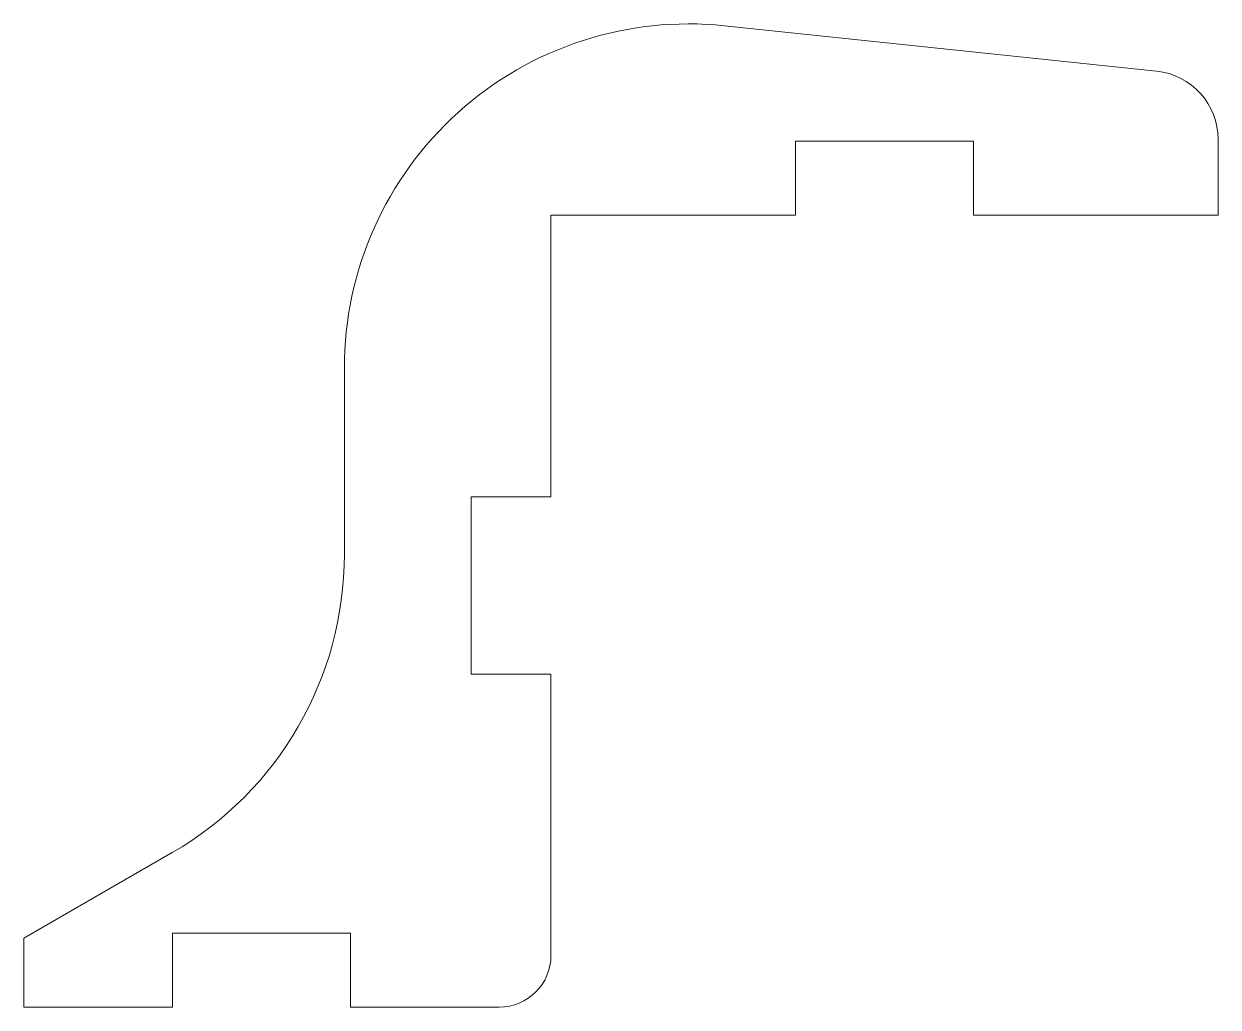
# Model space of a CAD drawing. Header units: millimetres. Extents: x 4.3 to 73.6, y 1.7 to 58.8.
import ezdxf

# ---------------------------------------------------------------- set-up
doc = ezdxf.new("R2010")
doc.units = ezdxf.units.MM

msp = doc.modelspace()

# ---------------------------------------------------------------- linework, layer by layer
at = {"color": 7, "linetype": 'Continuous', "lineweight": 15}
for p, q in [((70.038, 56.099), (44.953, 58.731)), ((73.621, 47.723), (73.621, 52.121)), ((59.41, 52.023), (49.077, 52.023)), ((49.077, 47.723), (49.077, 52.023)), ((59.41, 52.023), (59.41, 47.723)), ((34.866, 47.723), (49.077, 47.723)), ((34.866, 31.373), (34.866, 47.723)), ((59.41, 47.723), (73.621, 47.723)), ((22.866, 38.84), (22.866, 28.018)), ((34.866, 31.373), (30.229, 31.373)), ((30.229, 31.373), (30.229, 21.073)), ((30.229, 21.073), (34.866, 21.073)), ((34.866, 4.723), (34.866, 21.073)), ((12.866, 10.698), (4.25, 5.723)), ((4.25, 5.723), (4.25, 1.723)), ((23.22, 6.023), (12.887, 6.023)), ((12.887, 1.723), (12.887, 6.023)), ((23.22, 6.023), (23.22, 1.723)), ((4.25, 1.723), (12.887, 1.723)), ((23.22, 1.723), (31.857, 1.723))]:
    msp.add_line(p, q, dxfattribs=at)
for centre, radius, start, end in [((42.866, 38.84), 20, 84.01082, 180), ((69.621, 52.121), 4, 0, 84.01082), ((2.866, 28.018), 20, 300, 0)]:
    msp.add_arc(centre, radius, start, end, dxfattribs=at)
msp.add_ellipse((31.857, 4.723), major_axis=(3.01, 0), ratio=0.99675, start_param=4.712389, end_param=6.283185, dxfattribs=at)

doc.saveas('drawing.dxf')
